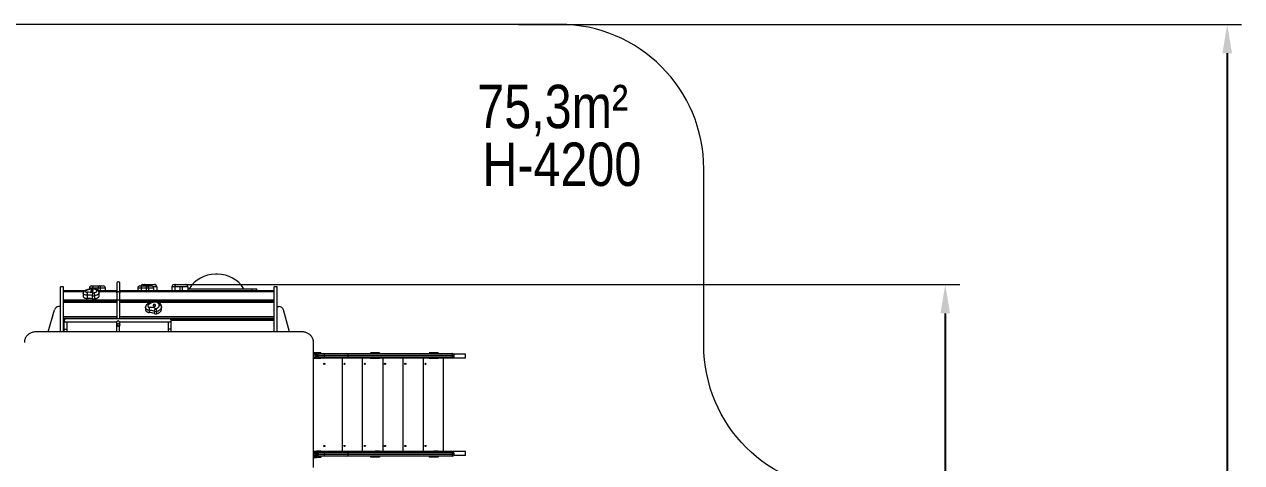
# Model space of a CAD drawing. Header units: millimetres. Extents: x -5550 to 7488, y -4093 to 4627.
# Drawn here: x -933 to 7488, y 1595 to 4627 of the extents above; entities that cross this region are included whole.
import ezdxf

# ---------------------------------------------------------------- set-up
doc = ezdxf.new("R2010")
doc.units = ezdxf.units.MM
for name, color, linetype in [('DIKOM_ЗОНА', 80, 'Continuous'), ('DIKOM_ОБЪЕКТ', 7, 'Continuous'), ('DIKOM_РАЗМЕР_ЗОНА', 7, 'Continuous'), ('DIKOM_РАЗМЕР_ОБЪЕКТА', 7, 'Continuous')]:
    doc.layers.add(name, color=color, linetype=linetype)
doc.styles.add('style1', font='arial.ttf', dxfattribs={"width": 0.8})
doc.dimstyles.new('1-50', dxfattribs={"dimtxt": 300, "dimasz": 200, "dimexe": 100, "dimexo": 0, "dimgap": 100, "dimtad": 1, "dimtxsty": 'style1', "dimcen": 200, "dimclrd": 7, "dimclre": 7, "dimclrt": 7, "dimadec": 1, "dimazin": 2, "dimtfac": 1, "dimtmove": 0, "dimatfit": 2, "dimfxl": 0, "dimlwd": 25, "dimlwe": 18, "dimarcsym": 0})

# ---------------------------------------------------------------- blocks, each defined once
blk = doc.blocks.new('*D11')
at = {"layer": 'Defpoints', "color": 0, "transparency": 16777216}
for p in [(111.3, 2827.1), (215.6, -1241.4), (5437, -1241.4)]:
    blk.add_point(p, dxfattribs=at)
at = {"layer": 'DIKOM_РАЗМЕР_ОБЪЕКТА', "color": 7, "lineweight": 18, "transparency": 16777216}
for p, q in [((111.3, 2827.1), (5537, 2827.1)), ((215.6, -1241.4), (5537, -1241.4))]:
    blk.add_line(p, q, dxfattribs=at)
at = {"layer": 'DIKOM_РАЗМЕР_ОБЪЕКТА', "color": 7, "lineweight": 25, "transparency": 16777216}
blk.add_line((5437, 2627.1), (5437, -1041.4), dxfattribs=at)
at = {"layer": 'DIKOM_РАЗМЕР_ОБЪЕКТА', "color": 7, "transparency": 16777216}
for points in [[(5403.7, 2627.1), (5470.4, 2627.1), (5437, 2827.1)], [(5403.7, -1041.4), (5470.4, -1041.4), (5437, -1241.4)]]:
    blk.add_solid(points, dxfattribs=at)
at = {"layer": 'DIKOM_РАЗМЕР_ОБЪЕКТА', "color": 7, "transparency": 16777216, "insert": (5183.9, 198), "char_height": 300, "attachment_point": 5, "rotation": 90, "style": 'style1'}
blk.add_mtext('4100', dxfattribs=at)
blk = doc.blocks.new('*D12')
at = {"layer": 'Defpoints', "color": 0, "transparency": 16777216}
for p in [(2484.5, 4627.1), (2484.5, -3031.9), (7387.5, -3031.9)]:
    blk.add_point(p, dxfattribs=at)
at = {"layer": 'DIKOM_РАЗМЕР_ЗОНА', "color": 7, "lineweight": 18, "transparency": 16777216}
for p, q in [((2484.5, 4627.1), (7487.5, 4627.1)), ((2484.5, -3031.9), (7487.5, -3031.9))]:
    blk.add_line(p, q, dxfattribs=at)
at = {"layer": 'DIKOM_РАЗМЕР_ЗОНА', "color": 7, "lineweight": 25, "transparency": 16777216}
blk.add_line((7387.5, 4427.1), (7387.5, -2831.9), dxfattribs=at)
at = {"layer": 'DIKOM_РАЗМЕР_ЗОНА', "color": 7, "transparency": 16777216}
for points in [[(7354.2, 4427.1), (7420.9, 4427.1), (7387.5, 4627.1)], [(7354.2, -2831.9), (7420.9, -2831.9), (7387.5, -3031.9)]]:
    blk.add_solid(points, dxfattribs=at)
at = {"layer": 'DIKOM_РАЗМЕР_ЗОНА', "color": 7, "transparency": 16777216, "insert": (7134.4, 431), "char_height": 300, "attachment_point": 5, "rotation": 90, "style": 'style1'}
blk.add_mtext('7650', dxfattribs=at)

msp = doc.modelspace()

# ---------------------------------------------------------------- linework, layer by layer
at = {"layer": 'DIKOM_ЗОНА', "color": 3, "lineweight": 15}
msp.add_lwpolyline([(3766.776, 3627.068, 0.41421356), (2766.776, 4627.068), (-2731.551, 4627.068, 0.29898523), (-3649.192, 4024.479), (-5467.543, -174.175, 0.10253056), (-5549.902, -571.587), (-5549.902, -890.39, 0.41421356), (-3408.412, -3031.879), (5203.796, -3031.879, 0.41421356), (6203.796, -2031.879), (6203.796, 407.844, 0.41421356), (5203.796, 1407.844), (4766.776, 1407.844, -0.41421356), (3766.776, 2407.844)], format="xyb", close=True, dxfattribs=at)
at = {"layer": 'DIKOM_ОБЪЕКТ', "color": 7, "linetype": 'Continuous', "lineweight": 15}
for p, q in [((403.411, 2898.568), (387.903, 2898.568)), ((-662.343, 2811.844), (-683.343, 2811.844)), ((-683.343, 2500.272), (-683.343, 2811.844)), ((-662.343, 2500.272), (-662.343, 2811.844)), ((-662.343, 2787.068), (-508.251, 2787.068)), ((-483.04, 2802.568), (-483.04, 2795.066)), ((-482.952, 2802.568), (-483.04, 2802.568)), ((-482.952, 2802.568), (-482.952, 2795.082)), ((-458.66, 2802.568), (-482.952, 2802.568)), ((-468.04, 2817.568), (-467.952, 2817.568)), ((-467.952, 2817.568), (-457.356, 2817.568)), ((-424.252, 2802.568), (-458.66, 2802.568)), ((-458.66, 2802.568), (-458.66, 2797.791)), ((-457.356, 2817.568), (-414.484, 2817.568)), ((-425.648, 2787.068), (-293.993, 2787.068)), ((-408.63, 2802.568), (-424.252, 2802.568)), ((-424.252, 2802.568), (-424.252, 2787.068)), ((-414.484, 2817.568), (-412.389, 2817.568)), ((-412.389, 2817.568), (-387.79, 2817.568)), ((-408.63, 2802.568), (-408.63, 2787.068)), ((-372.79, 2802.568), (-408.63, 2802.568)), ((-387.79, 2817.568), (-387.774, 2817.568)), ((-372.79, 2787.068), (-372.79, 2802.568)), ((-372.773, 2802.568), (-372.79, 2802.568)), ((-372.773, 2787.068), (-372.773, 2802.568)), ((-293.993, 2836.285), (-293.993, 2769.984)), ((-272.693, 2769.984), (-272.693, 2836.285)), ((-272.693, 2787.068), (795.657, 2787.068)), ((-148.446, 2802.568), (-148.446, 2787.068)), ((-125.244, 2802.568), (-148.446, 2802.568)), ((-133.446, 2817.568), (-123.366, 2817.568)), ((-91.114, 2802.568), (-125.244, 2802.568)), ((-125.244, 2802.568), (-125.244, 2787.068)), ((-123.366, 2817.568), (-80.894, 2817.568)), ((-112.932, 2827.068), (-103.294, 2827.068)), ((-103.294, 2827.068), (-61.22, 2827.068)), ((-75.646, 2802.568), (-91.114, 2802.568)), ((-91.114, 2802.568), (-91.114, 2787.068)), ((-80.894, 2817.568), (-78.846, 2817.568)), ((-78.846, 2817.568), (-53.153, 2817.568)), ((-75.646, 2802.568), (-75.646, 2787.068)), ((-38.152, 2802.568), (-75.646, 2802.568)), ((-61.222, 2827.068), (-59.214, 2827.068)), ((-59.214, 2827.068), (-32.587, 2827.068)), ((-17.576, 2812.068), (-41.544, 2812.068)), ((-38.152, 2787.068), (-38.152, 2802.568)), ((-17.576, 2812.068), (-17.576, 2787.068)), ((86.975, 2812.068), (86.975, 2787.068)), ((108.575, 2812.068), (86.975, 2812.068)), ((101.975, 2827.068), (111.299, 2827.068)), ((142.201, 2812.068), (108.575, 2812.068)), ((108.575, 2812.068), (108.575, 2787.068)), ((111.299, 2827.068), (153.062, 2827.068)), ((157.397, 2812.068), (142.201, 2812.068)), ((142.201, 2812.068), (142.201, 2787.068)), ((153.056, 2827.068), (155.035, 2827.068)), ((155.035, 2827.068), (182.312, 2827.068)), ((197.323, 2812.068), (157.397, 2812.068)), ((157.397, 2812.068), (157.397, 2787.068)), ((197.323, 2812.068), (197.323, 2787.068)), ((197.323, 2798.568), (638.144, 2798.568)), ((638.144, 2798.568), (638.144, 2787.068)), ((638.144, 2798.568), (675.657, 2798.568)), ((675.657, 2787.068), (675.657, 2798.568)), ((816.657, 2811.844), (795.657, 2811.844)), ((795.657, 2500.272), (795.657, 2811.844)), ((816.657, 2500.272), (816.657, 2811.844)), ((-521.912, 2778.197), (-662.343, 2778.197)), ((-522.744, 2777.098), (-662.343, 2777.098)), ((-662.343, 2722.399), (-293.993, 2722.399)), ((-293.993, 2708.941), (-662.343, 2708.941)), ((-293.993, 2705.804), (-662.343, 2705.804)), ((-293.993, 2701.923), (-662.343, 2701.923)), ((-526.196, 2766.497), (-526.196, 2744.245)), ((-499.81, 2753.329), (-499.81, 2731.077)), ((-465.012, 2751.461), (-465.012, 2729.209)), ((-449.158, 2750.27), (-449.158, 2728.018)), ((-293.993, 2778.197), (-418.416, 2778.197)), ((-293.993, 2777.098), (-417.906, 2777.098)), ((-416.436, 2747.371), (-416.436, 2769.623)), ((-293.993, 2769.984), (-293.993, 2712.436)), ((-293.993, 2712.436), (-293.993, 2589.344)), ((795.657, 2778.197), (-272.693, 2778.197)), ((795.657, 2777.098), (-272.693, 2777.098)), ((-272.693, 2712.436), (-272.693, 2769.984)), ((-272.693, 2722.399), (795.657, 2722.399)), ((-272.693, 2589.344), (-272.693, 2712.436)), ((-49.204, 2708.941), (-272.693, 2708.941)), ((-58.819, 2705.804), (-272.693, 2705.804)), ((-67.432, 2701.923), (-272.693, 2701.923)), ((795.657, 2708.941), (-9.508, 2708.941)), ((795.657, 2705.804), (-3.973, 2705.804)), ((795.657, 2701.923), (1.163, 2701.923)), ((-767.823, 2500.272), (-725.078, 2652.933)), ((-689.343, 2674.844), (-696.189, 2674.844)), ((-94.691, 2670.75), (-94.691, 2655.451)), ((-69.898, 2648.052), (-69.898, 2632.753)), ((-35.38, 2643.293), (-35.38, 2627.995)), ((-19.694, 2640.537), (-19.694, 2625.238)), ((15.393, 2659.255), (15.393, 2674.553)), ((822.657, 2674.844), (829.503, 2674.844)), ((901.137, 2500.272), (858.392, 2652.933)), ((-662.343, 2607.014), (-293.993, 2607.014)), ((-293.993, 2592.986), (-662.343, 2592.986)), ((-656.07, 2585.817), (-662.343, 2585.817)), ((-658.827, 2577.995), (-662.343, 2577.995)), ((-647.309, 2589.344), (-648.247, 2589.344)), ((-648.247, 2568.344), (-647.309, 2568.344)), ((72.682, 2589.344), (-647.309, 2589.344)), ((-647.309, 2568.344), (-295.096, 2568.344)), ((-295.178, 2568.421), (-295.178, 2500.272)), ((-274.25, 2568.344), (72.682, 2568.344)), ((-274.178, 2553.25), (-274.178, 2568.435)), ((-274.178, 2500.272), (-274.178, 2542.4)), ((-272.693, 2607.014), (795.657, 2607.014)), ((795.657, 2592.986), (-272.693, 2592.986)), ((-272.693, 2547.825), (-272.693, 2568.344)), ((795.657, 2585.817), (80.532, 2585.817)), ((795.657, 2577.995), (83.147, 2577.995)), ((986.657, 2500.272), (-853.343, 2500.272)), ((-659.187, 2518.844), (-659.187, 2500.272)), ((-659.187, 2518.844), (-638.187, 2518.844)), ((-638.187, 2500.272), (-638.187, 2518.844)), ((60.793, 2518.844), (60.793, 2500.272)), ((81.793, 2518.844), (60.793, 2518.844)), ((81.793, 2500.272), (81.793, 2518.844)), ((1066.657, 1560.597), (1066.657, 2426.572)), ((1066.657, 2355.844), (1087.356, 2355.844)), ((1085.515, 2353.844), (1066.657, 2353.844)), ((1085.515, 2344.844), (1066.657, 2344.844)), ((1085.515, 2317.844), (1066.694, 2317.844)), ((1087.356, 2315.844), (1068.343, 2315.844)), ((1078.349, 2323.844), (1078.349, 2344.844)), ((1078.349, 2338.844), (1079.483, 2338.844)), ((1078.349, 2328.344), (1079.483, 2328.344)), ((1079.483, 2338.844), (1079.483, 2328.344)), ((1085.515, 2317.844), (1085.515, 2353.844)), ((1118.6, 2355.844), (1087.356, 2355.844)), ((1087.356, 2355.844), (1087.356, 2315.844)), ((1118.6, 2315.844), (1087.356, 2315.844)), ((1141.698, 2336.344), (1097.51, 2336.344)), ((1097.51, 2336.344), (1097.51, 2335.344)), ((1097.51, 2335.344), (1141.698, 2335.344)), ((1102.587, 2349.344), (1146.775, 2349.344)), ((1146.775, 2322.344), (1102.587, 2322.344)), ((1118.6, 2355.844), (1118.6, 2349.344)), ((1118.6, 2322.344), (1118.6, 2315.844)), ((1491.101, 2317.844), (1118.6, 2317.844)), ((1308.212, 2336.344), (1141.698, 2336.344)), ((1141.698, 2336.344), (1141.698, 2335.344)), ((1141.698, 2335.344), (1308.212, 2335.344)), ((1146.775, 2349.344), (1296.244, 2349.344)), ((1296.244, 2322.344), (1146.775, 2322.344)), ((1266.776, 1671.844), (1266.776, 2317.844)), ((1296.244, 2349.344), (2018.761, 2349.344)), ((2018.761, 2322.344), (1296.244, 2322.344)), ((1308.212, 2336.344), (1308.212, 2335.344)), ((2030.729, 2336.344), (1308.212, 2336.344)), ((1308.212, 2335.344), (2030.729, 2335.344)), ((1406.776, 1671.844), (1406.776, 2317.844)), ((1461.071, 2355.844), (1461.071, 2353.844)), ((1461.071, 2355.844), (1467.166, 2355.844)), ((1467.166, 2353.844), (1461.071, 2353.844)), ((1461.071, 2317.844), (1461.071, 2315.844)), ((1467.166, 2315.844), (1461.071, 2315.844)), ((1467.166, 2355.844), (1467.166, 2353.844)), ((1467.166, 2355.844), (1492.942, 2355.844)), ((1491.101, 2353.844), (1467.166, 2353.844)), ((1467.166, 2317.844), (1467.166, 2315.844)), ((1492.942, 2315.844), (1467.166, 2315.844)), ((1491.101, 2349.344), (1491.101, 2353.844)), ((1491.101, 2317.844), (1491.101, 2322.344)), ((1492.942, 2355.844), (1492.942, 2349.344)), ((1524.186, 2355.844), (1492.942, 2355.844)), ((1492.942, 2322.344), (1492.942, 2315.844)), ((1524.186, 2315.844), (1492.942, 2315.844)), ((1524.186, 2355.844), (1524.186, 2349.344)), ((1524.186, 2322.344), (1524.186, 2315.844)), ((1896.687, 2317.844), (1524.186, 2317.844)), ((1546.776, 2317.844), (1546.776, 1671.844)), ((1686.776, 1671.844), (1686.776, 2317.844)), ((1826.776, 1671.844), (1826.776, 2317.844)), ((1866.657, 2355.844), (1866.657, 2353.844)), ((1866.657, 2355.844), (1872.752, 2355.844)), ((1872.752, 2353.844), (1866.657, 2353.844)), ((1866.657, 2317.844), (1866.657, 2315.844)), ((1872.752, 2315.844), (1866.657, 2315.844)), ((1872.752, 2355.844), (1872.752, 2353.844)), ((1872.752, 2355.844), (1898.528, 2355.844)), ((1896.687, 2353.844), (1872.752, 2353.844)), ((1872.752, 2317.844), (1872.752, 2315.844)), ((1898.528, 2315.844), (1872.752, 2315.844)), ((1896.687, 2349.344), (1896.687, 2353.844)), ((1896.687, 2317.844), (1896.687, 2322.344)), ((1929.772, 2355.844), (1898.528, 2355.844)), ((1898.528, 2355.844), (1898.528, 2349.344)), ((1898.528, 2322.344), (1898.528, 2315.844)), ((1929.772, 2315.844), (1898.528, 2315.844)), ((1929.772, 2355.844), (1929.772, 2349.344)), ((1929.772, 2322.344), (1929.772, 2315.844)), ((2116.703, 2317.844), (1929.772, 2317.844)), ((1966.776, 1671.844), (1966.776, 2317.844)), ((2018.761, 2349.344), (2027.815, 2349.344)), ((2027.815, 2322.344), (2018.761, 2322.344)), ((2030.729, 2336.344), (2030.729, 2335.344)), ((2040.815, 2336.344), (2030.729, 2336.344)), ((2030.729, 2335.344), (2040.815, 2335.344)), ((2116.703, 2344.844), (2037.651, 2344.844)), ((2040.815, 2335.344), (2040.815, 2336.344)), ((2116.703, 2344.844), (2116.703, 2317.844)), ((2118.291, 2344.844), (2116.703, 2344.844)), ((2118.291, 2317.844), (2116.703, 2317.844)), ((2118.291, 2317.844), (2118.291, 2344.844)), ((1066.657, 1667.344), (1074.285, 1667.344)), ((1066.657, 1665.844), (1078.349, 1665.844)), ((1074.285, 1663.344), (1066.657, 1663.344)), ((1066.657, 1661.844), (1078.349, 1661.844)), ((1066.657, 1644.844), (1078.349, 1644.844)), ((1085.515, 1644.844), (1066.657, 1644.844)), ((1066.657, 1640.844), (1078.349, 1640.844)), ((1085.515, 1640.844), (1066.657, 1640.844)), ((1066.657, 1635.844), (1085.515, 1635.844)), ((1087.356, 1633.844), (1066.657, 1633.844)), ((1085.515, 1631.844), (1066.657, 1631.844)), ((1066.657, 1629.844), (1087.356, 1629.844)), ((1085.515, 1671.844), (1066.694, 1671.844)), ((1085.515, 1667.844), (1066.694, 1667.844)), ((1068.343, 1673.844), (1087.356, 1673.844)), ((1087.356, 1669.844), (1068.343, 1669.844)), ((1078.349, 1644.844), (1078.349, 1665.844)), ((1078.349, 1661.844), (1078.349, 1640.844)), ((1078.349, 1661.344), (1079.483, 1661.344)), ((1078.349, 1657.344), (1079.483, 1657.344)), ((1078.349, 1650.844), (1079.483, 1650.844)), ((1078.349, 1646.844), (1079.483, 1646.844)), ((1079.483, 1661.344), (1079.483, 1650.844)), ((1079.483, 1646.844), (1079.483, 1657.344)), ((1085.515, 1635.844), (1085.515, 1671.844)), ((1085.515, 1667.844), (1085.515, 1631.844)), ((1118.6, 1673.844), (1087.356, 1673.844)), ((1087.356, 1673.844), (1087.356, 1633.844)), ((1118.6, 1669.844), (1087.356, 1669.844)), ((1087.356, 1629.844), (1087.356, 1669.844)), ((1118.6, 1633.844), (1087.356, 1633.844)), ((1118.6, 1629.844), (1087.356, 1629.844)), ((1141.698, 1654.344), (1097.51, 1654.344)), ((1097.51, 1654.344), (1097.51, 1653.344)), ((1097.51, 1653.344), (1141.698, 1653.344)), ((1097.51, 1649.344), (1097.51, 1650.344)), ((1102.587, 1667.344), (1146.775, 1667.344)), ((1146.775, 1640.344), (1102.587, 1640.344)), ((1118.6, 1673.844), (1118.6, 1667.344)), ((1491.101, 1671.844), (1118.6, 1671.844)), ((1118.6, 1663.344), (1118.6, 1669.844)), ((1118.6, 1640.344), (1118.6, 1633.844)), ((1118.6, 1629.844), (1118.6, 1636.344)), ((1308.212, 1654.344), (1141.698, 1654.344)), ((1141.698, 1654.344), (1141.698, 1653.344)), ((1141.698, 1653.344), (1308.212, 1653.344)), ((1146.775, 1667.344), (1296.244, 1667.344)), ((1296.244, 1640.344), (1146.775, 1640.344)), ((1296.244, 1667.344), (2018.761, 1667.344)), ((2018.761, 1640.344), (1296.244, 1640.344)), ((1308.212, 1654.344), (1308.212, 1653.344)), ((2030.729, 1654.344), (1308.212, 1654.344)), ((1308.212, 1653.344), (2030.729, 1653.344)), ((1461.071, 1673.844), (1461.071, 1671.844)), ((1461.071, 1673.844), (1467.166, 1673.844)), ((1461.071, 1635.844), (1461.071, 1633.844)), ((1461.071, 1635.844), (1467.166, 1635.844)), ((1467.166, 1633.844), (1461.071, 1633.844)), ((1467.166, 1673.844), (1467.166, 1671.844)), ((1467.166, 1673.844), (1492.942, 1673.844)), ((1467.166, 1635.844), (1467.166, 1633.844)), ((1467.166, 1635.844), (1491.101, 1635.844)), ((1492.942, 1633.844), (1467.166, 1633.844)), ((1491.101, 1667.344), (1491.101, 1671.844)), ((1491.101, 1635.844), (1491.101, 1640.344)), ((1492.942, 1673.844), (1492.942, 1667.344)), ((1524.186, 1673.844), (1492.942, 1673.844)), ((1492.942, 1640.344), (1492.942, 1633.844)), ((1524.186, 1633.844), (1492.942, 1633.844)), ((1524.186, 1673.844), (1524.186, 1667.344)), ((1896.687, 1671.844), (1524.186, 1671.844)), ((1524.186, 1640.344), (1524.186, 1633.844)), ((1866.657, 1673.844), (1866.657, 1671.844)), ((1866.657, 1673.844), (1872.752, 1673.844)), ((1866.657, 1635.844), (1866.657, 1633.844)), ((1866.657, 1635.844), (1872.752, 1635.844)), ((1872.752, 1633.844), (1866.657, 1633.844)), ((1872.752, 1673.844), (1872.752, 1671.844)), ((1872.752, 1673.844), (1898.528, 1673.844)), ((1872.752, 1635.844), (1872.752, 1633.844)), ((1872.752, 1635.844), (1896.687, 1635.844)), ((1898.528, 1633.844), (1872.752, 1633.844)), ((1896.687, 1667.344), (1896.687, 1671.844)), ((1896.687, 1635.844), (1896.687, 1640.344)), ((1929.772, 1673.844), (1898.528, 1673.844)), ((1898.528, 1673.844), (1898.528, 1667.344)), ((1898.528, 1640.344), (1898.528, 1633.844)), ((1929.772, 1633.844), (1898.528, 1633.844)), ((1929.772, 1673.844), (1929.772, 1667.344)), ((2116.703, 1671.844), (1929.772, 1671.844)), ((1929.772, 1640.344), (1929.772, 1633.844)), ((2018.761, 1667.344), (2027.815, 1667.344)), ((2027.815, 1640.344), (2018.761, 1640.344)), ((2030.729, 1654.344), (2030.729, 1653.344)), ((2040.815, 1654.344), (2030.729, 1654.344)), ((2030.729, 1653.344), (2040.815, 1653.344)), ((2116.703, 1644.844), (2037.651, 1644.844)), ((2040.815, 1653.344), (2040.815, 1654.344)), ((2116.703, 1671.844), (2116.703, 1644.844)), ((2118.291, 1671.844), (2116.703, 1671.844)), ((2118.291, 1644.844), (2116.703, 1644.844)), ((2118.291, 1644.844), (2118.291, 1671.844))]:
    msp.add_line(p, q, dxfattribs=at)
at = {"layer": 'DIKOM_ОБЪЕКТ', "color": 7, "linetype": 'Continuous', "lineweight": 15, "flags": 128}
for points in [[(-505.657, 2784.934), (-507.381, 2784.228), (-508.826, 2783.402), (-509.952, 2782.478), (-510.729, 2781.483), (-511.135, 2780.443), (-511.16, 2779.386), (-510.802, 2778.343), (-510.071, 2777.34), (-508.987, 2776.406), (-507.58, 2775.567), (-505.889, 2774.844), (-503.96, 2774.259), (-501.845, 2773.826), (-499.603, 2773.559)], [(-453.663, 2796.23), (-458.615, 2796.136), (-463.539, 2795.876), (-468.408, 2795.453), (-473.196, 2794.868), (-477.878, 2794.125), (-482.428, 2793.229), (-486.821, 2792.182), (-491.035, 2790.992), (-495.046, 2789.665), (-498.833, 2788.208), (-502.377, 2786.628), (-505.657, 2784.934)], [(-474.403, 2781.743), (-473.901, 2780.981), (-473.072, 2780.281), (-471.952, 2779.671), (-470.585, 2779.176), (-469.027, 2778.817), (-467.343, 2778.608), (-465.601, 2778.558), (-463.872, 2778.669), (-462.228, 2778.936), (-460.736, 2779.349), (-459.456, 2779.89), (-458.441, 2780.537), (-457.733, 2781.264), (-457.361, 2782.042), (-457.339, 2782.837), (-457.67, 2783.618), (-458.338, 2784.353), (-459.318, 2785.012), (-460.568, 2785.567), (-462.038, 2785.996), (-463.667, 2786.282), (-465.389, 2786.412), (-467.133, 2786.381), (-468.829, 2786.191), (-470.405, 2785.85), (-471.798, 2785.371), (-472.951, 2784.773), (-473.817, 2784.082), (-474.36, 2783.326), (-474.558, 2782.536), (-474.403, 2781.743)], [(-453.967, 2770.123), (-450.855, 2770.528), (-447.861, 2771.089), (-445.024, 2771.8), (-442.379, 2772.651), (-439.96, 2773.631), (-437.796, 2774.728), (-435.914, 2775.929), (-434.34, 2777.218), (-433.091, 2778.579), (-432.184, 2779.996), (-431.63, 2781.449), (-431.436, 2782.922), (-431.604, 2784.396)], [(-431.604, 2784.396), (-432.498, 2785.962), (-433.731, 2787.481), (-435.29, 2788.935), (-437.159, 2790.312), (-439.32, 2791.596), (-441.752, 2792.776), (-444.43, 2793.839), (-447.327, 2794.776), (-450.415, 2795.575), (-453.663, 2796.23)], [(-499.81, 2753.329), (-502.997, 2753.543), (-506.112, 2753.916), (-509.117, 2754.444), (-511.975, 2755.122), (-514.651, 2755.939), (-517.111, 2756.886), (-519.326, 2757.952), (-521.267, 2759.124), (-522.912, 2760.386), (-524.24, 2761.723), (-525.234, 2763.12), (-525.883, 2764.558), (-526.177, 2766.02), (-526.196, 2766.496)], [(-526.196, 2744.245), (-526.177, 2743.768), (-525.883, 2742.306), (-525.234, 2740.868), (-524.24, 2739.472), (-522.912, 2738.134), (-521.267, 2736.872), (-519.326, 2735.701), (-517.111, 2734.635), (-514.651, 2733.687), (-511.975, 2732.87), (-509.117, 2732.193), (-506.112, 2731.664), (-502.997, 2731.291), (-499.81, 2731.077)], [(-456.142, 2770.587), (-456.066, 2770.426), (-455.9, 2770.279), (-455.656, 2770.157), (-455.351, 2770.067), (-455.005, 2770.017), (-454.643, 2770.01), (-454.289, 2770.046), (-453.967, 2770.123)], [(-416.436, 2769.613), (-416.502, 2768.525), (-416.895, 2766.735), (-417.639, 2764.969), (-418.727, 2763.241), (-420.152, 2761.564), (-421.901, 2759.953), (-423.961, 2758.419), (-426.314, 2756.976), (-428.942, 2755.634), (-431.823, 2754.406), (-434.935, 2753.301), (-438.251, 2752.327), (-441.746, 2751.493), (-445.392, 2750.806), (-449.158, 2750.27)], [(-449.158, 2728.018), (-445.392, 2728.554), (-441.746, 2729.242), (-438.251, 2730.075), (-434.935, 2731.049), (-431.823, 2732.154), (-428.942, 2733.383), (-426.314, 2734.724), (-423.961, 2736.167), (-421.901, 2737.701), (-420.152, 2739.313), (-418.727, 2740.989), (-417.639, 2742.718), (-416.895, 2744.484), (-416.502, 2746.273), (-416.436, 2747.371)], [(-293.993, 2769.984), (-293.812, 2771.493), (-293.274, 2772.951), (-292.398, 2774.308), (-291.213, 2775.518), (-289.761, 2776.539), (-288.09, 2777.337), (-286.257, 2777.885), (-284.326, 2778.164), (-282.36, 2778.164), (-280.428, 2777.885), (-278.596, 2777.337), (-276.925, 2776.539), (-275.473, 2775.518), (-274.288, 2774.308), (-273.412, 2772.951), (-272.874, 2771.493), (-272.693, 2769.984)], [(-293.993, 2769.984), (-293.812, 2771.493), (-293.274, 2772.951), (-292.398, 2774.308), (-291.213, 2775.518), (-289.761, 2776.539), (-288.09, 2777.337), (-286.257, 2777.885), (-284.326, 2778.164), (-282.36, 2778.164), (-280.428, 2777.885), (-278.596, 2777.337), (-276.925, 2776.539), (-275.473, 2775.518), (-274.288, 2774.308), (-273.412, 2772.951), (-272.874, 2771.493), (-272.693, 2769.984)], [(-293.993, 2712.436), (-293.812, 2713.946), (-293.274, 2715.404), (-292.398, 2716.761), (-291.213, 2717.971), (-289.761, 2718.992), (-288.09, 2719.79), (-286.257, 2720.338), (-284.326, 2720.616), (-282.36, 2720.616), (-280.428, 2720.338), (-278.596, 2719.79), (-276.925, 2718.992), (-275.473, 2717.971), (-274.288, 2716.761), (-273.412, 2715.404), (-272.874, 2713.946), (-272.693, 2712.436)], [(-293.993, 2712.436), (-293.812, 2713.946), (-293.274, 2715.404), (-292.398, 2716.761), (-291.213, 2717.971), (-289.761, 2718.992), (-288.09, 2719.79), (-286.257, 2720.338), (-284.326, 2720.616), (-282.36, 2720.616), (-280.428, 2720.338), (-278.596, 2719.79), (-276.925, 2718.992), (-275.473, 2717.971), (-274.288, 2716.761), (-273.412, 2715.404), (-272.874, 2713.946), (-272.693, 2712.436)], [(-20.237, 2706.408), (-25.193, 2706.46), (-30.141, 2706.226), (-35.054, 2705.705), (-39.906, 2704.902), (-44.67, 2703.82), (-49.321, 2702.465), (-53.835, 2700.845), (-58.187, 2698.967), (-62.353, 2696.843), (-66.311, 2694.484), (-70.041, 2691.901), (-73.522, 2689.11)], [(0.352, 2684.939), (-0.35, 2687.693), (-1.397, 2690.377), (-2.776, 2692.965), (-4.476, 2695.432), (-6.478, 2697.752), (-8.763, 2699.902), (-11.308, 2701.861), (-14.087, 2703.61), (-17.074, 2705.13), (-20.237, 2706.408)], [(-69.898, 2648.052), (-73.054, 2648.561), (-76.119, 2649.344), (-79.055, 2650.391), (-81.827, 2651.689), (-84.399, 2653.222), (-86.741, 2654.971), (-88.823, 2656.915), (-90.62, 2659.029), (-92.109, 2661.288), (-93.272, 2663.663), (-94.096, 2666.126), (-94.569, 2668.646), (-94.691, 2670.697)], [(-94.691, 2655.451), (-94.569, 2653.347), (-94.096, 2650.828), (-93.272, 2648.365), (-92.109, 2645.989), (-90.62, 2643.731), (-88.823, 2641.616), (-86.741, 2639.673), (-84.399, 2637.924), (-81.827, 2636.391), (-79.055, 2635.093), (-76.119, 2634.046), (-73.054, 2633.263), (-69.898, 2632.753)], [(-73.522, 2689.11), (-75.329, 2687.962), (-76.872, 2686.594), (-78.108, 2685.044), (-79.005, 2683.353), (-79.536, 2681.569), (-79.689, 2679.74), (-79.458, 2677.916), (-78.85, 2676.147), (-77.881, 2674.482), (-76.578, 2672.966), (-74.977, 2671.64), (-73.122, 2670.542), (-71.063, 2669.7), (-68.857, 2669.139)], [(-42.702, 2682.216), (-42.294, 2680.874), (-41.551, 2679.624), (-40.507, 2678.518), (-39.202, 2677.601), (-37.69, 2676.911), (-36.034, 2676.476), (-34.3, 2676.313), (-32.561, 2676.429), (-30.887, 2676.82), (-29.346, 2677.469), (-28.003, 2678.351), (-26.911, 2679.428), (-26.116, 2680.657), (-25.65, 2681.988), (-25.532, 2683.365), (-25.767, 2684.733), (-26.346, 2686.035), (-27.244, 2687.219), (-28.425, 2688.236), (-29.84, 2689.044), (-31.433, 2689.609), (-33.136, 2689.91), (-34.881, 2689.933), (-36.597, 2689.678), (-38.212, 2689.156), (-39.662, 2688.386), (-40.886, 2687.402), (-41.834, 2686.243), (-42.468, 2684.957), (-42.761, 2683.596), (-42.702, 2682.216)], [(-23.708, 2661.19), (-20.551, 2661.756), (-17.494, 2662.598), (-14.575, 2663.705), (-11.831, 2665.063), (-9.296, 2666.655), (-7.002, 2668.461), (-4.978, 2670.459), (-3.249, 2672.624), (-1.837, 2674.927), (-0.76, 2677.342), (-0.03, 2679.836), (0.342, 2682.379), (0.352, 2684.939)], [(15.393, 2674.537), (15.384, 2673.848), (15.126, 2670.734), (14.517, 2667.652), (13.56, 2664.625), (12.263, 2661.678), (10.637, 2658.835), (8.695, 2656.119), (6.453, 2653.552), (3.928, 2651.155), (1.142, 2648.946), (-1.884, 2646.944), (-5.125, 2645.165), (-8.555, 2643.624), (-12.146, 2642.332), (-15.869, 2641.3), (-19.694, 2640.537)], [(-19.694, 2625.238), (-15.869, 2626.002), (-12.146, 2627.033), (-8.555, 2628.325), (-5.125, 2629.867), (-1.884, 2631.646), (1.142, 2633.648), (3.928, 2635.856), (6.453, 2638.254), (8.695, 2640.821), (10.637, 2643.537), (12.263, 2646.38), (13.56, 2649.326), (14.517, 2652.353), (15.126, 2655.436), (15.384, 2658.549), (15.393, 2659.255)], [(-853.343, 2500.272), (-858.802, 2500.1), (-864.236, 2499.585), (-869.62, 2498.73), (-874.927, 2497.539), (-880.133, 2496.016), (-885.215, 2494.17), (-890.148, 2492.009), (-894.91, 2489.542), (-899.477, 2486.782), (-903.83, 2483.741), (-907.947, 2480.434), (-911.81, 2476.876), (-915.4, 2473.083), (-918.701, 2469.073), (-921.697, 2464.865), (-924.374, 2460.478), (-926.72, 2455.934), (-928.724, 2451.252), (-930.376, 2446.456), (-931.67, 2441.566), (-932.598, 2436.607), (-933.157, 2431.601), (-933.343, 2426.572)], [(1066.657, 2426.572), (1066.47, 2431.601), (1065.912, 2436.607), (1064.984, 2441.566), (1063.69, 2446.456), (1062.038, 2451.252), (1060.034, 2455.934), (1057.688, 2460.478), (1055.011, 2464.865), (1052.015, 2469.073), (1048.714, 2473.083), (1045.124, 2476.876), (1041.261, 2480.434), (1037.144, 2483.741), (1032.791, 2486.782), (1028.224, 2489.542), (1023.462, 2492.009), (1018.529, 2494.17), (1013.447, 2496.016), (1008.241, 2497.539), (1002.933, 2498.73), (997.55, 2499.585), (992.116, 2500.1), (986.657, 2500.272)], [(1097.51, 2336.344), (1097.587, 2338.602), (1097.816, 2340.79), (1098.19, 2342.844), (1098.698, 2344.7), (1099.324, 2346.303), (1100.049, 2347.603), (1100.851, 2348.56), (1101.706, 2349.147), (1102.587, 2349.344)], [(1102.587, 2322.344), (1101.706, 2322.542), (1100.851, 2323.128), (1100.049, 2324.086), (1099.324, 2325.386), (1098.698, 2326.988), (1098.19, 2328.844), (1097.816, 2330.898), (1097.587, 2333.087), (1097.51, 2335.344)], [(1141.698, 2336.344), (1141.775, 2338.602), (1142.004, 2340.79), (1142.378, 2342.844), (1142.886, 2344.7), (1143.512, 2346.303), (1144.237, 2347.603), (1145.039, 2348.56), (1145.894, 2349.147), (1146.775, 2349.344)], [(1146.775, 2322.344), (1145.894, 2322.542), (1145.039, 2323.128), (1144.237, 2324.086), (1143.512, 2325.386), (1142.886, 2326.988), (1142.378, 2328.844), (1142.004, 2330.898), (1141.775, 2333.087), (1141.698, 2335.344)], [(1097.51, 1654.344), (1097.587, 1656.602), (1097.816, 1658.79), (1098.19, 1660.844), (1098.698, 1662.7), (1099.324, 1664.303), (1100.049, 1665.602), (1100.851, 1666.56), (1101.706, 1667.147), (1102.587, 1667.344)], [(1102.587, 1663.344), (1101.706, 1663.147), (1100.851, 1662.56), (1100.049, 1661.603), (1099.324, 1660.303), (1098.698, 1658.7), (1098.19, 1656.844), (1097.816, 1654.79), (1097.587, 1652.602), (1097.51, 1650.344)], [(1102.587, 1640.344), (1101.706, 1640.542), (1100.851, 1641.128), (1100.049, 1642.086), (1099.324, 1643.386), (1098.698, 1644.988), (1098.19, 1646.844), (1097.816, 1648.898), (1097.587, 1651.087), (1097.51, 1653.344)], [(1097.51, 1649.344), (1097.587, 1647.087), (1097.816, 1644.898), (1098.19, 1642.844), (1098.698, 1640.988), (1099.324, 1639.386), (1100.049, 1638.086), (1100.851, 1637.128), (1101.706, 1636.542), (1102.587, 1636.344)], [(1141.698, 1654.344), (1141.775, 1656.602), (1142.004, 1658.79), (1142.378, 1660.844), (1142.886, 1662.7), (1143.512, 1664.303), (1144.237, 1665.602), (1145.039, 1666.56), (1145.894, 1667.147), (1146.775, 1667.344)], [(1146.775, 1640.344), (1145.894, 1640.542), (1145.039, 1641.128), (1144.237, 1642.086), (1143.512, 1643.386), (1142.886, 1644.988), (1142.378, 1646.844), (1142.004, 1648.898), (1141.775, 1651.087), (1141.698, 1653.344)]]:
    msp.add_lwpolyline(points, dxfattribs=at)
at = {"layer": 'DIKOM_ОБЪЕКТ', "color": 7, "linetype": 'Continuous', "lineweight": 15}
for centre, radius in [((-283.343, 2547.825), 10.65), ((-283.343, 2547.825), 8.35), ((1141.776, 2278.844), 4), ((1281.776, 2278.844), 4), ((1421.776, 2278.844), 4), ((1561.776, 2278.844), 4), ((1701.776, 2278.844), 4), ((1841.776, 2278.844), 4), ((1141.776, 1710.844), 4), ((1281.776, 1710.844), 4), ((1421.776, 1710.844), 4), ((1561.776, 1710.844), 4), ((1701.776, 1710.844), 4), ((1841.776, 1710.844), 4)]:
    msp.add_circle(centre, radius, dxfattribs=at)
for centre, radius, start, end in [((387.903, 2683.568), 215, 90, 147.663974), ((403.411, 2683.568), 215, 32.336026, 90), ((-468.04, 2802.568), 15, 90, 180), ((-467.952, 2802.568), 15, 90, 180), ((-387.79, 2802.568), 15, 0, 90), ((-387.773, 2802.568), 15, 0, 90), ((-283.343, 2836.285), 10.65, 0, 180), ((-133.446, 2802.568), 15, 90, 180), ((-112.932, 2812.068), 15, 90, 158.4898117), ((-53.153, 2802.568), 15, 0, 72.1532019), ((101.975, 2812.068), 15, 90, 180), ((-491.374, 2585.456), 168.085, 80.9765214, 92.8768215), ((-491.373, 2563.21), 168.079, 80.9765011, 92.8772332), ((-491.284, 2575.911), 197.823, 79.7672675, 92.4100514), ((-454.705, 2782.545), 32.748, 251.6560376, 279.753468), ((-454.706, 2760.292), 32.747, 251.6554648, 279.7540408), ((-696.189, 2644.844), 30, 90, 164.3577535), ((-689.343, 2668.844), 6, 0, 90), ((-65.734, 2550.684), 97.456, 71.8522483, 92.4487583), ((-65.733, 2535.39), 97.452, 71.851967, 92.449428), ((-65.621, 2554.001), 115.184, 69.7863558, 91.6098386), ((-34.154, 2667.086), 10.637, 68.9784407, 111.0215593), ((-24.431, 2659.592), 19.635, 236.1085902, 283.959372), ((-24.431, 2644.294), 19.635, 236.1085902, 283.959372), ((-24.44, 2662.404), 1.418, 192.7924716, 301.0749061), ((822.657, 2668.844), 6, 90, 180), ((829.503, 2644.844), 30, 15.6422465, 90), ((-648.247, 2578.845), 10.5, 89.9995813, 180.0017198), ((-648.247, 2578.844), 10.5, 179.998748, 269.9993005), ((-647.308, 2578.844), 10.5, 90.0006579, 180.0006431), ((-647.308, 2578.844), 10.5, 179.9994364, 269.9986121), ((72.682, 2578.844), 10.5, 270, 90), ((1066.73, 2327.187), 4.843, 270.7806204, 316.3550179), ((1074.219, 2327.187), 4.843, 270.7806204, 316.3550179), ((1072.916, 2338.895), 6.567, 359.5525706, 34.1896707), ((1072.916, 2328.293), 6.568, 325.8107365, 0.4475292), ((1295.728, 2336.86), 12.494, 357.6322302, 87.6318161), ((1295.684, 2334.869), 12.537, 272.5629859, 2.1729678), ((2018.245, 2336.86), 12.494, 357.6322302, 87.6318161), ((2018.201, 2334.869), 12.537, 272.5629859, 2.1729678), ((2027.815, 2336.344), 13, 0, 90), ((2027.815, 2335.344), 13, 270, 0), ((1066.73, 1662.502), 4.843, 43.643695, 89.2208753), ((1066.73, 1658.502), 4.843, 43.6449821, 89.2193796), ((1074.219, 1662.502), 4.843, 43.643695, 89.2208753), ((1074.219, 1658.502), 4.843, 43.6449821, 89.2193796), ((1072.916, 1661.395), 6.567, 359.5522575, 34.1897304), ((1072.916, 1657.395), 6.568, 359.5524708, 34.1892635), ((1072.916, 1650.793), 6.567, 325.8102691, 0.4476797), ((1072.916, 1646.793), 6.567, 325.8103293, 0.4474294), ((1295.728, 1654.86), 12.495, 357.6324415, 87.6316375), ((1295.684, 1652.869), 12.537, 272.5626615, 2.1732268), ((2018.245, 1654.86), 12.495, 357.6324415, 87.6316375), ((2018.201, 1652.869), 12.537, 272.5626615, 2.1732268), ((2027.815, 1654.344), 13, 0, 90), ((2027.815, 1653.344), 13, 270, 0)]:
    msp.add_arc(centre, radius, start, end, dxfattribs=at)
for points, knots in [([(-511.521, 2785.401), (-511.635, 2785.36), (-512.735, 2784.963), (-514.586, 2784.09), (-516.969, 2782.706), (-519.008, 2781.203), (-520.798, 2779.556), (-522.343, 2777.769), (-523.645, 2775.851), (-524.692, 2773.816), (-525.514, 2771.604), (-526.02, 2769.25), (-526.237, 2767.5), (-526.185, 2766.59), (-526.179, 2766.494)], [0, 0, 0, 0, 0.01417239, 0.13673883, 0.24250286, 0.34294534, 0.43885305, 0.53142438, 0.62167069, 0.71034877, 0.79802011, 0.89472711, 0.98892231, 1, 1, 1, 1]), ([(-452.447, 2797.872), (-452.808, 2797.875), (-454.848, 2797.893), (-458.569, 2797.817), (-463.588, 2797.582), (-468.572, 2797.186), (-473.504, 2796.637), (-478.37, 2795.933), (-483.153, 2795.075), (-487.839, 2794.062), (-492.414, 2792.893), (-496.864, 2791.567), (-501.179, 2790.083), (-505.332, 2788.429), (-508.855, 2786.858), (-510.894, 2785.765), (-511.685, 2785.341)], [0, 0, 0, 0, 0.01648342, 0.09300876, 0.16957134, 0.24620971, 0.3229758, 0.39992858, 0.4771254, 0.5546331, 0.63251784, 0.71085323, 0.78970647, 0.8691422, 0.94920369, 1, 1, 1, 1]), ([(-511.514, 2785.381), (-511.438, 2785.42), (-510.896, 2785.697), (-509.715, 2785.842), (-507.847, 2785.766), (-506.454, 2785.308), (-505.669, 2784.939), (-505.657, 2784.934)], [0, 0, 0, 0, 0.04561172, 0.32728657, 0.61706786, 0.99426543, 1, 1, 1, 1]), ([(-457.356, 2817.568), (-457.358, 2817.568), (-457.49, 2817.568), (-457.699, 2817.338), (-457.954, 2816.482), (-458.148, 2815.323), (-458.311, 2813.794), (-458.44, 2811.966), (-458.54, 2809.856), (-458.609, 2807.56), (-458.652, 2805.101), (-458.657, 2803.42), (-458.66, 2802.568)], [0, 0, 0, 0, 0.00204377, 0.14514732, 0.25093834, 0.35975904, 0.46508346, 0.57343239, 0.67855242, 0.786706, 0.89183018, 1, 1, 1, 1]), ([(-452.447, 2797.827), (-452.5, 2797.839), (-452.683, 2797.881), (-453.087, 2797.45), (-453.446, 2796.767), (-453.66, 2796.237), (-453.663, 2796.23)], [0, 0, 0, 0, 0.14647757, 0.50527044, 0.99432835, 1, 1, 1, 1]), ([(-417.713, 2776.683), (-417.976, 2777.276), (-418.601, 2778.687), (-419.865, 2780.781), (-421.485, 2782.976), (-423.377, 2785.063), (-425.546, 2787.049), (-428.004, 2788.927), (-430.754, 2790.686), (-433.777, 2792.304), (-437.036, 2793.759), (-440.481, 2795.034), (-444.064, 2796.126), (-447.756, 2797.028), (-450.546, 2797.585), (-452.107, 2797.824), (-452.386, 2797.866)], [0, 0, 0, 0, 0.047898567, 0.114031758, 0.181748867, 0.251985621, 0.325339271, 0.402184409, 0.482427838, 0.565327529, 0.649664208, 0.734010269, 0.817650951, 0.900380363, 0.98223479, 1, 1, 1, 1]), ([(-417.246, 2775.216), (-417.355, 2775.639), (-417.648, 2776.771), (-418.578, 2778.472), (-419.95, 2780.246), (-421.685, 2781.768), (-423.679, 2782.976), (-425.92, 2783.854), (-428.537, 2784.414), (-430.483, 2784.474), (-431.578, 2784.398), (-431.604, 2784.396)], [0, 0, 0, 0, 0.07448313, 0.199127423, 0.327386229, 0.452054646, 0.580338909, 0.705071881, 0.833418421, 0.996043087, 1, 1, 1, 1]), ([(-414.484, 2817.568), (-414.491, 2817.568), (-415.042, 2817.568), (-416.041, 2817.5), (-417.489, 2817.134), (-418.924, 2816.402), (-420.284, 2815.239), (-421.475, 2813.711), (-422.462, 2811.894), (-423.254, 2809.798), (-423.821, 2807.521), (-424.184, 2805.081), (-424.229, 2803.414), (-424.252, 2802.568)], [0, 0, 0, 0, 0.001079731, 0.081253328, 0.164376192, 0.268220406, 0.375110532, 0.478069775, 0.583954104, 0.686485374, 0.791958628, 0.894490348, 1, 1, 1, 1]), ([(-412.389, 2817.568), (-412.385, 2817.568), (-412.005, 2817.568), (-411.484, 2817.346), (-410.806, 2816.503), (-410.264, 2815.35), (-409.781, 2813.823), (-409.376, 2811.993), (-409.047, 2809.877), (-408.811, 2807.575), (-408.658, 2805.108), (-408.639, 2803.423), (-408.63, 2802.568)], [0, 0, 0, 0, 0.00168047, 0.14322704, 0.24886237, 0.3575547, 0.46311727, 0.57173538, 0.67726829, 0.7858659, 0.89140001, 1, 1, 1, 1]), ([(-123.366, 2817.568), (-123.369, 2817.568), (-123.544, 2817.568), (-123.829, 2817.338), (-124.186, 2816.482), (-124.465, 2815.323), (-124.706, 2813.794), (-124.901, 2811.966), (-125.054, 2809.856), (-125.162, 2807.56), (-125.231, 2805.101), (-125.24, 2803.42), (-125.244, 2802.568)], [0, 0, 0, 0, 0.00203897, 0.14514519, 0.25093561, 0.35975422, 0.46508016, 0.57343254, 0.6785524, 0.78670643, 0.89182959, 1, 1, 1, 1]), ([(-103.294, 2827.068), (-103.297, 2827.068), (-103.509, 2827.066), (-103.86, 2826.839), (-104.305, 2825.982), (-104.658, 2824.823), (-104.965, 2823.295), (-105.216, 2821.463), (-105.405, 2819.536), (-105.483, 2818.169), (-105.517, 2817.568)], [0, 0, 0, 0, 0.002684231, 0.19073978, 0.329758142, 0.472758841, 0.611165654, 0.753547857, 0.891685955, 1, 1, 1, 1]), ([(-80.894, 2817.568), (-80.902, 2817.568), (-81.465, 2817.568), (-82.497, 2817.5), (-84.003, 2817.134), (-85.503, 2816.403), (-86.93, 2815.239), (-88.183, 2813.712), (-89.223, 2811.894), (-90.059, 2809.798), (-90.658, 2807.521), (-91.041, 2805.081), (-91.089, 2803.414), (-91.114, 2802.568)], [0, 0, 0, 0, 0.00108088, 0.08125456, 0.16437856, 0.2682262, 0.37510943, 0.47807135, 0.58395562, 0.68648548, 0.79195893, 0.89449055, 1, 1, 1, 1]), ([(-78.846, 2817.568), (-78.842, 2817.568), (-78.503, 2817.568), (-78.055, 2817.346), (-77.477, 2816.502), (-77.018, 2815.35), (-76.611, 2813.823), (-76.271, 2811.993), (-75.995, 2809.877), (-75.797, 2807.575), (-75.67, 2805.108), (-75.654, 2803.423), (-75.646, 2802.568)], [0, 0, 0, 0, 0.00168028, 0.14323006, 0.2488616, 0.35755605, 0.46311633, 0.57173642, 0.6772677, 0.78586521, 0.89140004, 1, 1, 1, 1]), ([(-48.571, 2816.794), (-48.994, 2816.94), (-50.441, 2817.439), (-52.018, 2817.565), (-53.126, 2817.568), (-53.153, 2817.568)], [0, 0, 0, 0, 0.28738287, 0.98308308, 1, 1, 1, 1]), ([(-17.576, 2812.068), (-17.616, 2812.899), (-17.698, 2814.585), (-18.351, 2817.032), (-19.386, 2819.359), (-20.791, 2821.46), (-22.544, 2823.312), (-24.564, 2824.831), (-26.832, 2825.999), (-29.481, 2826.84), (-31.451, 2827.065), (-32.561, 2827.068), (-32.587, 2827.068)], [0, 0, 0, 0, 0.10577366, 0.21461526, 0.3203875, 0.42922833, 0.53502072, 0.64388052, 0.74972957, 0.85864342, 0.99664497, 1, 1, 1, 1]), ([(111.299, 2827.068), (111.295, 2827.068), (111.056, 2827.066), (110.661, 2826.839), (110.153, 2825.982), (109.747, 2824.824), (109.393, 2823.294), (109.1, 2821.466), (108.867, 2819.356), (108.701, 2817.06), (108.595, 2814.601), (108.582, 2812.92), (108.575, 2812.068)], [0, 0, 0, 0, 0.00203973, 0.14514544, 0.25093365, 0.35975747, 0.46508096, 0.57343081, 0.67855116, 0.78670491, 0.89182967, 1, 1, 1, 1]), ([(197.323, 2812.068), (197.283, 2812.899), (197.202, 2814.585), (196.548, 2817.032), (195.514, 2819.359), (194.108, 2821.46), (192.356, 2823.312), (190.335, 2824.831), (188.067, 2825.999), (185.418, 2826.84), (183.448, 2827.065), (182.338, 2827.068), (182.312, 2827.068)], [0, 0, 0, 0, 0.10577378, 0.21461528, 0.320388, 0.42922772, 0.53502196, 0.64387969, 0.74972874, 0.85864532, 0.99664496, 1, 1, 1, 1]), ([(-499.603, 2773.559), (-499.604, 2773.552), (-499.652, 2773.031), (-499.719, 2771.924), (-499.778, 2769.935), (-499.808, 2767.878), (-499.823, 2765.588), (-499.826, 2763.169), (-499.822, 2760.644), (-499.816, 2758.132), (-499.811, 2755.641), (-499.811, 2754.107), (-499.81, 2753.329)], [0, 0, 0, 0, 0.00204564, 0.14515121, 0.250937, 0.35976239, 0.46508668, 0.57343538, 0.67855716, 0.7867093, 0.89182976, 1, 1, 1, 1]), ([(-456.142, 2770.587), (-456.149, 2770.585), (-456.672, 2770.409), (-457.606, 2769.918), (-458.938, 2768.846), (-460.243, 2767.36), (-461.471, 2765.471), (-462.539, 2763.326), (-463.421, 2761.033), (-464.126, 2758.612), (-464.629, 2756.181), (-464.951, 2753.747), (-464.992, 2752.23), (-465.012, 2751.461)], [0, 0, 0, 0, 0.00107995, 0.08125471, 0.16437513, 0.26822417, 0.37510894, 0.47806729, 0.58395672, 0.68648633, 0.79195882, 0.89448808, 1, 1, 1, 1]), ([(-453.967, 2770.123), (-453.962, 2770.117), (-453.505, 2769.648), (-452.849, 2768.606), (-451.984, 2766.699), (-451.285, 2764.699), (-450.658, 2762.454), (-450.131, 2760.069), (-449.703, 2757.568), (-449.394, 2755.07), (-449.195, 2752.586), (-449.17, 2751.049), (-449.158, 2750.27)], [0, 0, 0, 0, 0.00168406, 0.1432356, 0.24886502, 0.35755889, 0.46311908, 0.57173351, 0.67726999, 0.78586316, 0.89139952, 1, 1, 1, 1]), ([(-416.463, 2769.601), (-416.454, 2769.79), (-416.406, 2770.834), (-416.633, 2772.699), (-416.953, 2774.379), (-417.186, 2775.198), (-417.196, 2775.231)], [0, 0, 0, 0, 0.09902761, 0.54951744, 0.98195354, 1, 1, 1, 1]), ([(-17.493, 2712.1), (-18.15, 2712.14), (-20.519, 2712.282), (-24.615, 2712.33), (-29.765, 2712.153), (-34.894, 2711.705), (-39.981, 2710.996), (-45.009, 2710.027), (-49.957, 2708.8), (-54.807, 2707.32), (-59.539, 2705.59), (-64.136, 2703.616), (-68.578, 2701.405), (-72.849, 2698.967), (-76.921, 2696.301), (-80.076, 2693.997), (-81.812, 2692.535), (-82.331, 2692.098)], [0, 0, 0, 0, 0.02775701, 0.10012109, 0.17250677, 0.24491119, 0.31733733, 0.38978458, 0.46225083, 0.53473246, 0.60722149, 0.67970586, 0.75216902, 0.82459065, 0.89694164, 0.96919207, 1, 1, 1, 1]), ([(-17.432, 2712.056), (-17.459, 2712.077), (-17.585, 2712.178), (-17.892, 2711.944), (-18.341, 2711.35), (-18.856, 2710.32), (-19.481, 2708.759), (-19.957, 2707.328), (-20.234, 2706.418), (-20.237, 2706.408)], [0, 0, 0, 0, 0.04613499, 0.21931589, 0.39742862, 0.5722782, 0.75207463, 0.99716365, 1, 1, 1, 1]), ([(15.257, 2677.611), (15.117, 2678.375), (14.772, 2680.266), (13.94, 2683.232), (12.726, 2686.478), (11.214, 2689.626), (9.418, 2692.662), (7.345, 2695.569), (5.006, 2698.328), (2.413, 2700.923), (-0.419, 2703.337), (-3.474, 2705.554), (-6.732, 2707.558), (-10.172, 2709.339), (-13.719, 2710.851), (-16.166, 2711.716), (-17.396, 2712.088), (-17.42, 2712.095)], [0, 0, 0, 0, 0.04819227, 0.1193023, 0.19053606, 0.2620756, 0.3340123, 0.40641879, 0.47933504, 0.55277355, 0.62671552, 0.70112104, 0.77593187, 0.85107948, 0.92649738, 0.99858667, 1, 1, 1, 1]), ([(-82.04, 2692.331), (-82.053, 2692.324), (-82.948, 2691.818), (-84.602, 2690.624), (-86.899, 2688.681), (-88.931, 2686.5), (-90.686, 2684.141), (-92.139, 2681.63), (-93.274, 2679.005), (-94.097, 2676.3), (-94.556, 2673.552), (-94.743, 2671.667), (-94.687, 2670.715), (-94.685, 2670.682)], [0, 0, 0, 0, 0.00161833, 0.11592796, 0.23002547, 0.34320619, 0.45522461, 0.56592681, 0.67527521, 0.78332827, 0.89021654, 0.99614944, 1, 1, 1, 1]), ([(-82.02, 2692.294), (-81.801, 2692.422), (-81.287, 2692.724), (-80.203, 2692.784), (-78.863, 2692.534), (-77.353, 2691.909), (-75.581, 2690.845), (-74.269, 2689.797), (-73.533, 2689.12), (-73.522, 2689.11)], [0, 0, 0, 0, 0.1203329, 0.28246073, 0.44925999, 0.61180113, 0.77901959, 0.9966929, 1, 1, 1, 1]), ([(-68.857, 2669.139), (-68.858, 2669.126), (-68.97, 2668.226), (-69.146, 2666.525), (-69.354, 2663.878), (-69.509, 2661.394), (-69.636, 2658.848), (-69.735, 2656.359), (-69.81, 2653.946), (-69.861, 2651.73), (-69.892, 2649.701), (-69.896, 2648.607), (-69.898, 2648.052)], [0, 0, 0, 0, 0.00204392, 0.14514665, 0.25093627, 0.35975987, 0.4650814, 0.57343172, 0.67855255, 0.78670817, 0.89182771, 1, 1, 1, 1]), ([(-25.822, 2662.09), (-25.83, 2662.086), (-26.374, 2661.806), (-27.358, 2661.057), (-28.779, 2659.599), (-30.183, 2657.762), (-31.513, 2655.626), (-32.675, 2653.376), (-33.636, 2651.134), (-34.408, 2648.919), (-34.96, 2646.847), (-35.313, 2644.914), (-35.357, 2643.838), (-35.38, 2643.293)], [0, 0, 0, 0, 0.001079465, 0.08125462, 0.164376752, 0.268224245, 0.375111257, 0.478070198, 0.583958117, 0.686485501, 0.791959303, 0.894487987, 1, 1, 1, 1]), ([(-23.708, 2661.19), (-23.703, 2661.18), (-23.303, 2660.347), (-22.751, 2658.719), (-22.027, 2656.163), (-21.447, 2653.739), (-20.93, 2651.243), (-20.495, 2648.79), (-20.142, 2646.405), (-19.888, 2644.207), (-19.725, 2642.187), (-19.704, 2641.092), (-19.694, 2640.537)], [0, 0, 0, 0, 0.00168067, 0.143232348, 0.248861418, 0.357558631, 0.463116092, 0.571733714, 0.677269397, 0.785866405, 0.891401446, 1, 1, 1, 1]), ([(15.22, 2677.452), (15.19, 2677.793), (15.113, 2678.654), (14.511, 2679.941), (13.488, 2681.283), (12.088, 2682.455), (10.345, 2683.447), (8.335, 2684.213), (6.078, 2684.746), (3.442, 2685.048), (1.482, 2685.029), (0.379, 2684.941), (0.352, 2684.939)], [0, 0, 0, 0, 0.07414172, 0.18683113, 0.2963458, 0.40903644, 0.51857496, 0.63128388, 0.74087464, 0.85364394, 0.99652718, 1, 1, 1, 1]), ([(15.369, 2674.534), (15.377, 2674.736), (15.416, 2675.711), (15.325, 2676.684), (15.252, 2677.454)], [0, 0, 0, 0, 0.20777382, 1, 1, 1, 1]), ([(-651.993, 2588.639), (-652.432, 2588.457), (-653.347, 2588.078), (-654.585, 2587.258), (-655.692, 2586.297), (-656.601, 2585.254), (-657.317, 2584.187), (-657.848, 2583.15), (-658.211, 2582.211), (-658.441, 2581.42), (-658.579, 2580.788), (-658.661, 2580.293), (-658.713, 2579.882), (-658.75, 2579.5), (-658.781, 2579.063), (-658.813, 2578.455), (-658.845, 2577.562), (-658.879, 2576.277), (-658.911, 2574.706), (-658.941, 2572.825), (-658.97, 2570.69), (-658.998, 2568.297), (-659.024, 2565.653), (-659.048, 2562.769), (-659.071, 2559.659), (-659.091, 2556.337), (-659.11, 2552.821), (-659.128, 2549.127), (-659.143, 2545.276), (-659.156, 2541.287), (-659.167, 2537.181), (-659.175, 2532.979), (-659.182, 2528.703), (-659.186, 2524.376), (-659.187, 2521.08), (-659.187, 2519.236), (-659.187, 2518.844)], [0, 0, 0, 0, 0.01374078, 0.0286585, 0.04281922, 0.0562047, 0.06874041, 0.08025913, 0.09043857, 0.09907402, 0.10678154, 0.11475032, 0.12394122, 0.13589747, 0.15314433, 0.18166217, 0.22563091, 0.26779578, 0.31246651, 0.35575263, 0.39848703, 0.44096096, 0.48329159, 0.52553671, 0.56772608, 0.60988051, 0.65200979, 0.69411941, 0.73621664, 0.7783056, 0.82038537, 0.86246085, 0.90453281, 0.94660167, 0.98866896, 1, 1, 1, 1]), ([(-648.247, 2589.344), (-648.885, 2589.305), (-650.092, 2589.232), (-651.352, 2588.933), (-651.932, 2588.667), (-651.993, 2588.639)], [0, 0, 0, 0, 0.50026672, 0.94721648, 1, 1, 1, 1]), ([(-638.187, 2518.844), (-638.187, 2519.606), (-638.187, 2521.818), (-638.185, 2525.471), (-638.18, 2529.776), (-638.173, 2534.022), (-638.164, 2538.188), (-638.153, 2542.252), (-638.139, 2546.192), (-638.124, 2549.986), (-638.106, 2553.615), (-638.087, 2557.059), (-638.066, 2560.302), (-638.043, 2563.316), (-638.019, 2566.027), (-638.003, 2567.599), (-637.995, 2568.344)], [0, 0, 0, 0, 0.03920022, 0.11372744, 0.18826439, 0.26279815, 0.33732627, 0.41184852, 0.48636212, 0.5608604, 0.63534149, 0.70980182, 0.78423198, 0.85862018, 0.93294932, 1, 1, 1, 1]), ([(-295.093, 2568.429), (-295.121, 2568.403), (-295.224, 2568.308), (-294.714, 2568.831), (-293.8, 2569.751), (-292.636, 2570.912), (-291.29, 2572.248), (-289.623, 2573.895), (-287.348, 2576.14), (-285.629, 2577.824), (-284.606, 2578.839), (-284.601, 2578.844)], [0, 0, 0, 0, 0.04758315, 0.17217345, 0.30347916, 0.40385761, 0.50708728, 0.64470761, 0.78622277, 0.99897064, 1, 1, 1, 1]), ([(-284.601, 2578.844), (-284.596, 2578.839), (-283.799, 2578.055), (-282.189, 2576.464), (-280.077, 2574.373), (-278.286, 2572.587), (-276.607, 2570.902), (-275.168, 2569.434), (-274.258, 2568.474), (-274.264, 2568.446), (-274.267, 2568.435)], [0, 0, 0, 0, 0.00105107, 0.168619, 0.34108582, 0.46156092, 0.58488, 0.76446711, 0.9072183, 1, 1, 1, 1]), ([(60.984, 2568.344), (60.984, 2568.313), (60.974, 2567.489), (60.957, 2565.634), (60.933, 2562.774), (60.91, 2559.658), (60.889, 2556.337), (60.87, 2552.82), (60.853, 2549.127), (60.838, 2545.276), (60.825, 2541.287), (60.814, 2537.181), (60.805, 2532.979), (60.799, 2528.703), (60.795, 2524.376), (60.794, 2521.08), (60.793, 2519.236), (60.793, 2518.844)], [0, 0, 0, 0, 0.00296626, 0.07846212, 0.15380238, 0.22904919, 0.30423079, 0.37936512, 0.45446899, 0.52954859, 0.60461176, 0.67966161, 0.75470242, 0.82973612, 0.90476512, 0.97979131, 1, 1, 1, 1]), ([(81.793, 2518.844), (81.793, 2519.606), (81.794, 2521.818), (81.796, 2525.471), (81.8, 2529.776), (81.807, 2534.022), (81.817, 2538.188), (81.828, 2542.252), (81.841, 2546.192), (81.857, 2549.986), (81.875, 2553.615), (81.894, 2557.06), (81.915, 2560.3), (81.938, 2563.321), (81.962, 2566.102), (81.988, 2568.633), (82.015, 2570.887), (82.041, 2572.765), (82.058, 2573.749), (82.066, 2574.188)], [0, 0, 0, 0, 0.03226467, 0.09360607, 0.15495498, 0.21630176, 0.27764488, 0.33898098, 0.40031117, 0.46162875, 0.52293403, 0.58422038, 0.64548188, 0.70670645, 0.76788739, 0.82899541, 0.88999851, 0.95083358, 1, 1, 1, 1])]:
    msp.add_open_spline(points, degree=3, knots=knots, dxfattribs=at)

# ---------------------------------------------------------------- texts
at = {"layer": 'DIKOM_РАЗМЕР_ОБЪЕКТА', "insert": (2200.098, 4209.054), "char_height": 300, "attachment_point": 1, "style": 'style1'}
msp.add_mtext_dynamic_manual_height_columns('75,3m²', width=5885.53069, gutter_width=20, heights=[0], dxfattribs=at)
at = {"layer": 'DIKOM_РАЗМЕР_ОБЪЕКТА', "insert": (2235.03, 3809.29), "char_height": 300, "width": 5885.53069, "attachment_point": 1, "style": 'style1'}
msp.add_mtext('H-4200', dxfattribs=at)

# ---------------------------------------------------------------- dimensions: what is measured, and where the dimension line sits
at = {"layer": 'DIKOM_РАЗМЕР_ЗОНА'}
dim = msp.add_linear_dim(base=(7387.528, -3031.879), p1=(2484.528, 4627.068), p2=(2484.528, -3031.879), angle=90, text='7650', dimstyle='1-50', dxfattribs=at)
dim.commit()
dim.dimension.update_dxf_attribs({"geometry": '*D12', "text_midpoint": (7387.528, 430.981), "dimtype": 160})
at = {"layer": 'DIKOM_РАЗМЕР_ОБЪЕКТА'}
dim = msp.add_linear_dim(base=(5437.028, -1241.379), p1=(111.299, 2827.068), p2=(215.571, -1241.379), angle=90, text='4100', dimstyle='1-50', dxfattribs=at)
dim.commit()
dim.dimension.update_dxf_attribs({"geometry": '*D11', "text_midpoint": (5437.028, 197.981), "dimtype": 160})

doc.saveas('drawing.dxf')
